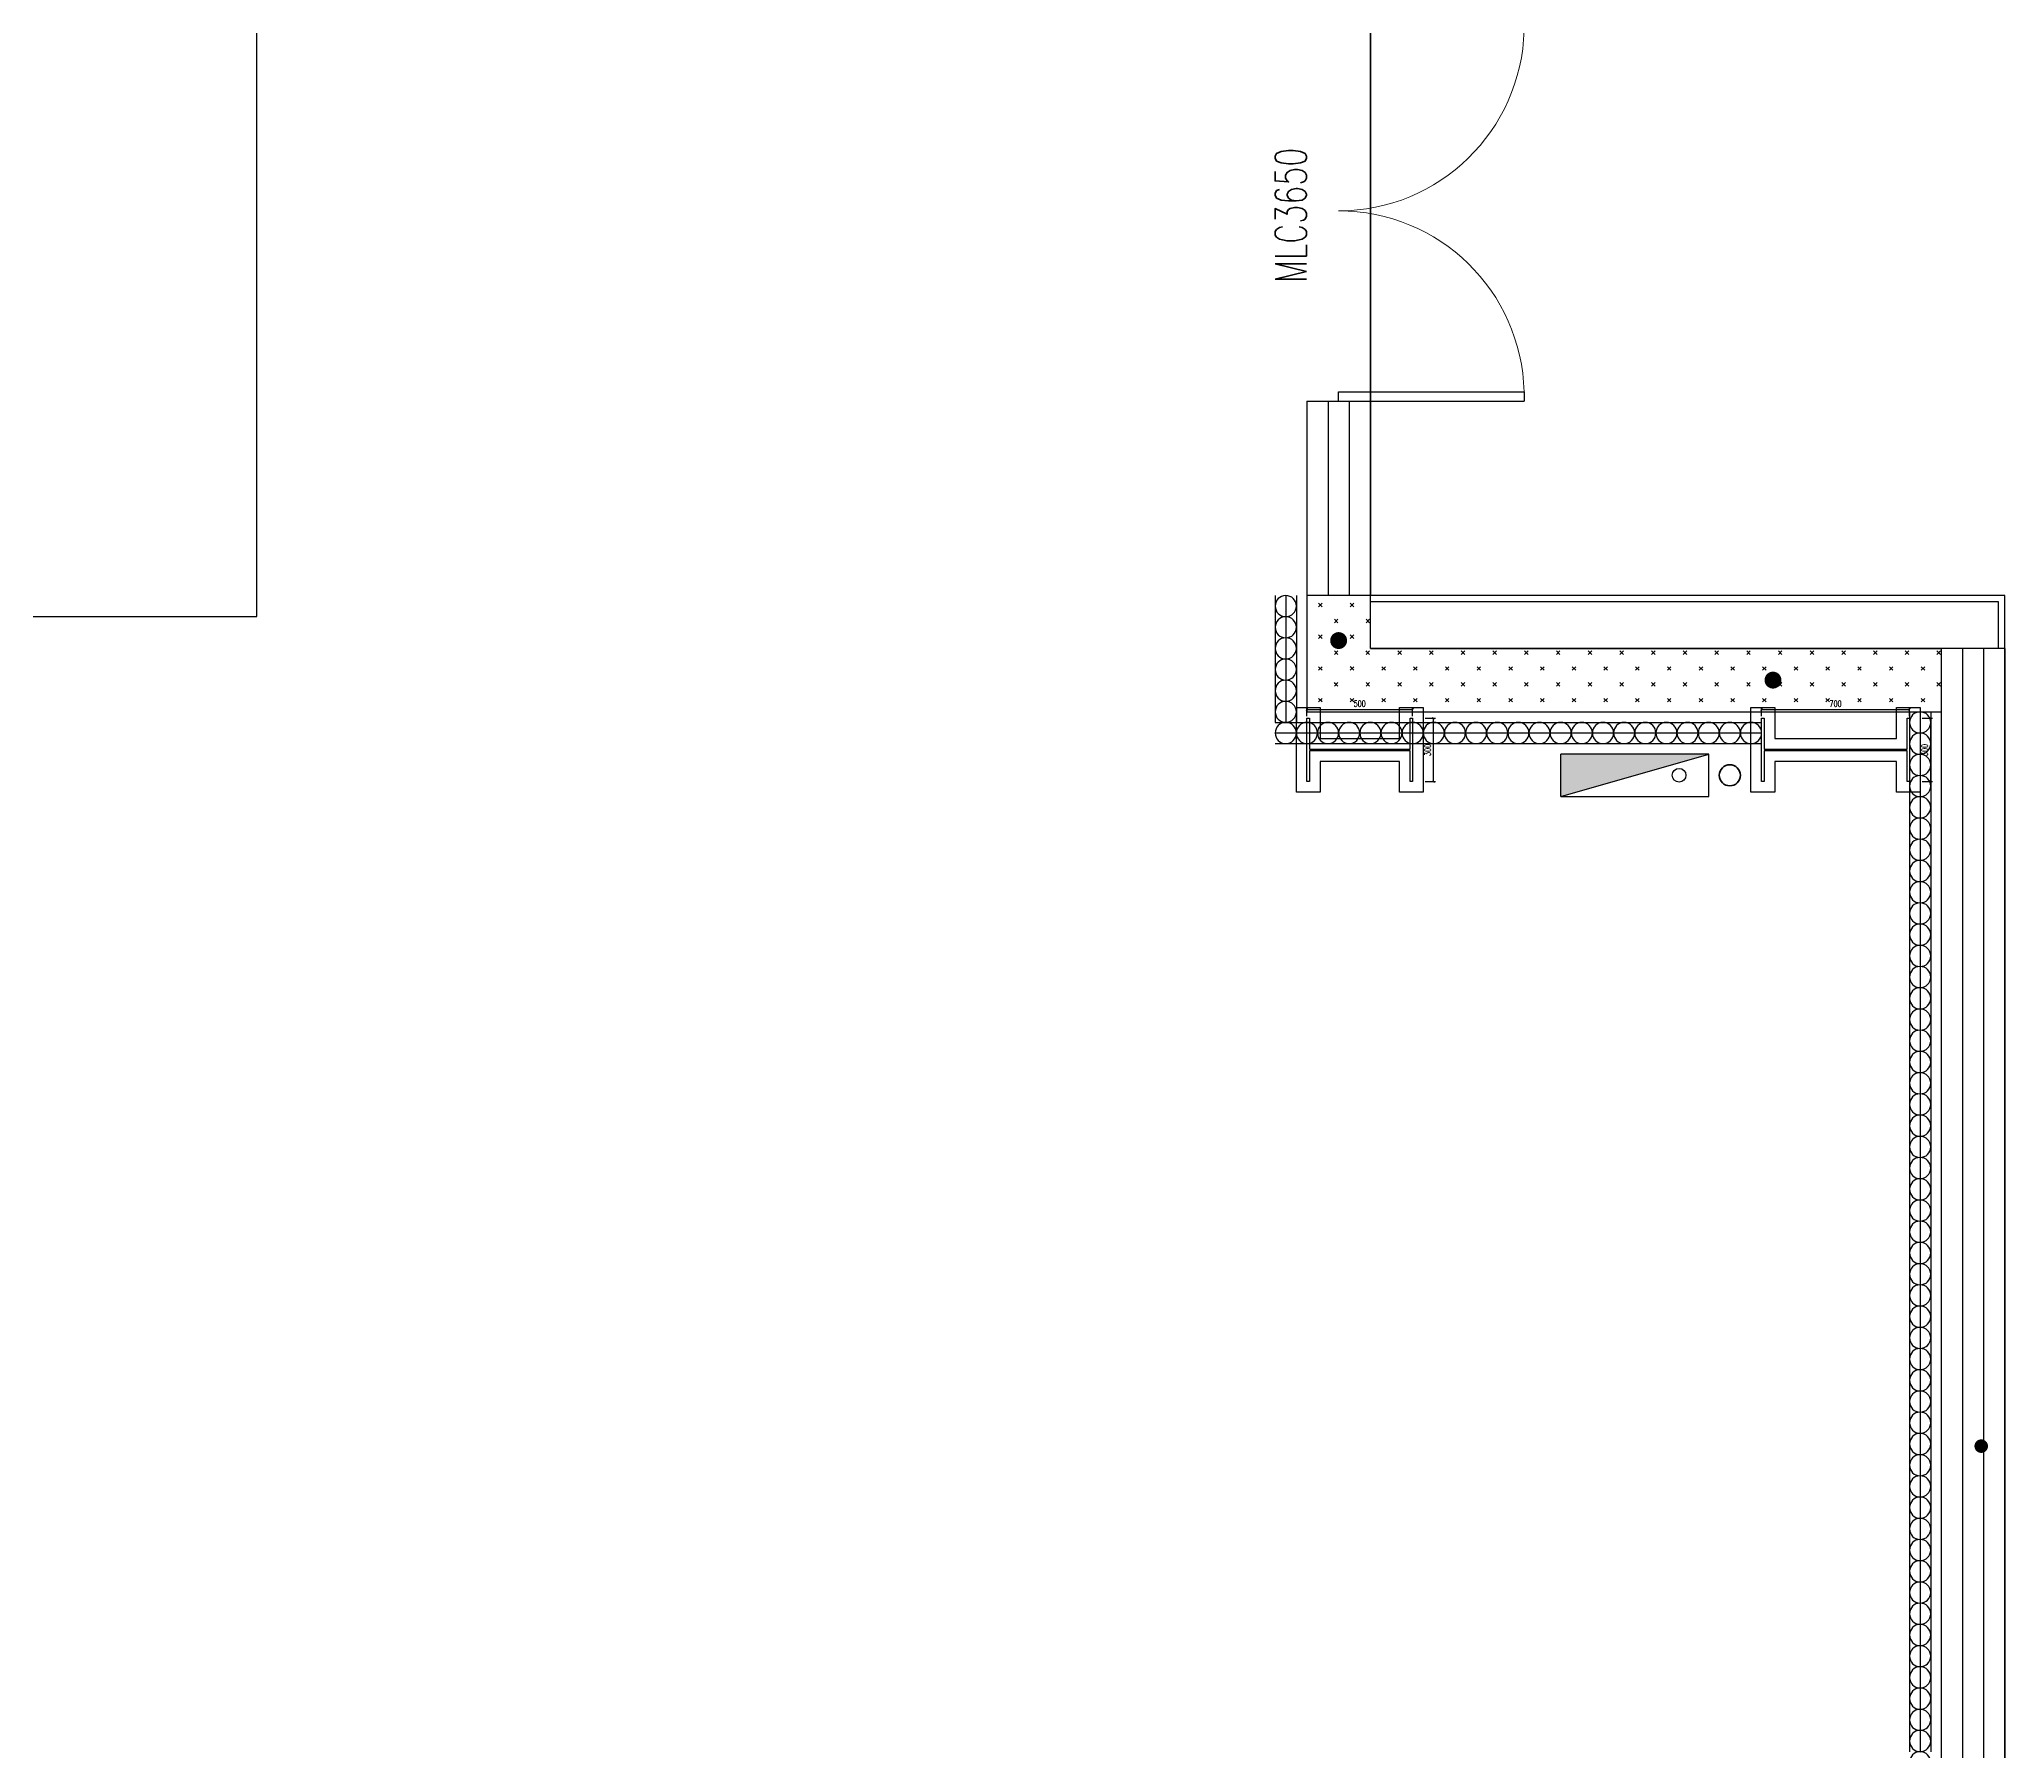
# Model space of a CAD drawing. Extents: x -474411 to 577939, y 0 to 1014176.
# Drawn here: x -137349 to -128054, y 556133 to 564230 of the extents above; entities that cross this region are included whole.
import ezdxf

# ---------------------------------------------------------------- set-up
doc = ezdxf.new("R2010")
doc.units = 0
doc.header["$LTSCALE"] = 1000
doc.header["$MEASUREMENT"] = 0
doc.layers.get('Defpoints').update_dxf_attribs({"color": 210})
for name, color, linetype in [('10平面$0$WINDOW', 4, 'Continuous'), ('10平面$0$WINDOW_TEXT', 7, 'Continuous'), ('A-AXIS-DP', 126, 'Continuous'), ('A-AXIS-SYMB', 3, 'Continuous'), ('A-CURTAIN', 134, 'Continuous'), ('A-HATCH-2', 251, 'Continuous'), ('A-SFCE', 30, 'Continuous'), ('A-WINDOW', 140, 'Continuous'), ('AS-COLN', 6, 'Continuous'), ('AS-WALL', 40, 'Continuous'), ('AS-结构边线层', 200, 'Continuous'), ('CURTWALL', 4, 'Continuous'), ('DIM_SYMB', 3, 'Continuous'), ('PUB_HATCH', 8, 'Continuous'), ('SB_ZF消火栓', 10, 'Continuous'), ('WINDOW', 4, 'Continuous')]:
    doc.layers.add(name, color=color, linetype=linetype)
doc.layers.add('LG-ZF消防', color=1, linetype='Continuous', lineweight=60)
doc.styles.add('10平面$0$_TCH_WINDOW', font='SIMPLEX', dxfattribs={"height": 3.5, "bigfont": 'GBCBIG'})
doc.styles.add('_TCH_DIM_T3', font='SIMPLEX', dxfattribs={"width": 0.705882, "bigfont": 'GBCBIG'})
doc.dimstyles.new('_TCH_ARCH&&10', dxfattribs={"dimtxt": 29.75, "dimasz": 10, "dimexe": 10, "dimexo": 10, "dimgap": 12.625, "dimtad": 1, "dimdec": 0, "dimzin": 0, "dimdsep": 46, "dimtxsty": '_TCH_DIM_T3', "dimblk": 'ARCHTICK', "dimcen": 0.09, "dimclrt": 7, "dimazin": 2, "dimtfac": 1, "dimtdec": 0, "dimtix": 1, "dimtmove": 2, "dimatfit": 3, "dimfxl": 0, "dimtolj": 1, "dimtzin": 0, "dimarcsym": 0})
pattern_1 = [(45, (25.49, 21.51), (-75.000002, 75.000002), [24, -82.06602]), (135, (192.46, 21.51), (-75.000002, -75.000002), [24, -82.06602])]

# ---------------------------------------------------------------- blocks, each defined once
blk = doc.blocks.new('43243')
at = {"layer": 'AS-结构边线层', "color": 8}
blk.add_lwpolyline([(-155994.2, 548520), (-146454.2, 548520), (-146454.2, 549070), (-144354.2, 549070), (-144354.2, 548520), (-128354.2, 548520), (-128354.2, 548810), (-128054.2, 548810), (-128054.2, 561350), (-131054.2, 561350), (-131054.2, 565490), (-128054.2, 565490), (-128054.2, 594490), (-131054.6, 594490), (-131054.6, 601390)], dxfattribs=at)
blk = doc.blocks.new('_ArchTick')
at = {"color": 0, "linetype": 'ByBlock', "const_width": 0.4}
blk.add_lwpolyline([(-0.5, -0.5), (0.5, 0.5)], dxfattribs=at)
blk = doc.blocks.new('*D1347')
at = {"layer": 'A-AXIS-DP', "color": 0, "lineweight": -2}
for p, q in [((-128444, 561020), (-128395.2, 561020)), ((-128405.2, 561020), (-128405.2, 560720)), ((-128444, 560720), (-128395.2, 560720))]:
    blk.add_line(p, q, dxfattribs=at)
at = {"layer": 'Defpoints', "color": 0}
for p in [(-128454, 561020), (-128454, 560720), (-128405.2, 560720)]:
    blk.add_point(p, dxfattribs=at)
at = {"layer": 'A-AXIS-DP', "color": 0, "lineweight": -2, "xscale": 10, "yscale": 10, "zscale": 10}
for p, rotation in [((-128405.2, 561020), 90), ((-128405.2, 560720), 270)]:
    blk.add_blockref('_ArchTick', p, dxfattribs=dict(at, rotation=rotation))
at = {"layer": 'A-AXIS-DP', "color": 7, "insert": (-128432.7, 560870), "char_height": 29.75, "attachment_point": 5, "rotation": 90, "style": '_TCH_DIM_T3'}
blk.add_mtext('\\A1;300', dxfattribs=at)
blk = doc.blocks.new('*D1348')
at = {"layer": 'A-AXIS-DP', "color": 0, "lineweight": -2}
for p, q in [((-129204, 561030), (-129204, 561071.2)), ((-129204, 561061.2), (-128504, 561061.2)), ((-128504, 561030), (-128504, 561071.2))]:
    blk.add_line(p, q, dxfattribs=at)
at = {"layer": 'Defpoints', "color": 0}
for p in [(-128504, 561061.2), (-129204, 561020), (-128504, 561020)]:
    blk.add_point(p, dxfattribs=at)
at = {"layer": 'A-AXIS-DP', "color": 0, "lineweight": -2, "xscale": 10, "yscale": 10, "zscale": 10, "rotation": 180}
blk.add_blockref('_ArchTick', (-129204, 561061.2), dxfattribs=at)
at = {"layer": 'A-AXIS-DP', "color": 0, "lineweight": -2, "xscale": 10, "yscale": 10, "zscale": 10}
blk.add_blockref('_ArchTick', (-128504, 561061.2), dxfattribs=at)
at = {"layer": 'A-AXIS-DP', "color": 7, "insert": (-128854, 561088.7), "char_height": 29.75, "attachment_point": 5, "style": '_TCH_DIM_T3'}
blk.add_mtext('\\A1;700', dxfattribs=at)
blk = doc.blocks.new('34242343243')
at = {"color": 8}
for p, q in [((-131504.2, 561600), (-131504.2, 561500)), ((-131454.2, 561600), (-131454.2, 561500)), ((-131404.2, 561600), (-131404.2, 561500)), ((-131504.2, 561500), (-131504.2, 561400)), ((-131454.2, 561500), (-131454.2, 561400)), ((-131404.2, 561500), (-131404.2, 561400)), ((-131504.2, 561400), (-131504.2, 561300)), ((-131454.2, 561400), (-131454.2, 561300)), ((-131404.2, 561400), (-131404.2, 561300)), ((-131504.2, 561300), (-131504.2, 561200)), ((-131454.2, 561300), (-131454.2, 561200)), ((-131404.2, 561300), (-131404.2, 561200)), ((-131504.2, 561200), (-131504.2, 561100)), ((-131454.2, 561200), (-131454.2, 561100)), ((-131404.2, 561200), (-131404.2, 561100)), ((-131504.2, 561100), (-131504.2, 561000)), ((-131454.2, 561100), (-131454.2, 561000)), ((-131404.2, 561100), (-131404.2, 561000)), ((-128504.2, 561050), (-128504.2, 560949.7)), ((-128454.2, 561050), (-128454.2, 560949.7)), ((-128404.2, 561050), (-128404.2, 560949.7)), ((-131504.2, 561000), (-131404.2, 561000)), ((-131504.2, 560950), (-131404.2, 560950)), ((-131404.2, 561000), (-131304.2, 561000)), ((-131404.2, 560950), (-131304.2, 560950)), ((-131304.2, 561000), (-131204.2, 561000)), ((-131304.2, 560950), (-131204.2, 560950)), ((-131204.2, 561000), (-131104.1, 561000)), ((-131204.2, 560950), (-131104.1, 560950)), ((-131104.1, 561000), (-131004.1, 561000)), ((-131104.1, 560950), (-131004.1, 560950)), ((-131004.1, 561000), (-130904.1, 561000)), ((-131004.1, 560950), (-130904.1, 560950)), ((-130904.1, 561000), (-130804.1, 561000)), ((-130904.1, 560950), (-130804.1, 560950)), ((-130804.1, 561000), (-130704.1, 561000)), ((-130804.1, 560950), (-130704.1, 560950)), ((-130704.1, 561000), (-130604.1, 561000)), ((-130704.1, 560950), (-130604.1, 560950)), ((-130604.1, 561000), (-130504.1, 561000)), ((-130604.1, 560950), (-130504.1, 560950)), ((-130504.1, 561000), (-130404.1, 561000)), ((-130504.1, 560950), (-130404.1, 560950)), ((-130404.1, 561000), (-130304.1, 561000)), ((-130404.1, 560950), (-130304.1, 560950)), ((-130304.1, 561000), (-130204.1, 561000)), ((-130304.1, 560950), (-130204.1, 560950)), ((-130204.1, 561000), (-130104.1, 561000)), ((-130204.1, 560950), (-130104.1, 560950)), ((-130104.1, 561000), (-130004, 561000)), ((-130104.1, 560950), (-130004, 560950)), ((-130004, 561000), (-129904, 561000)), ((-130004, 560950), (-129904, 560950)), ((-129904, 561000), (-129804, 561000)), ((-129904, 560950), (-129804, 560950)), ((-129804, 561000), (-129704, 561000)), ((-129804, 560950), (-129704, 560950)), ((-129704, 561000), (-129604, 561000)), ((-129704, 560950), (-129604, 560950)), ((-129604, 561000), (-129504, 561000)), ((-129604, 560950), (-129504, 560950)), ((-129504, 561000), (-129404, 561000)), ((-129504, 560950), (-129404, 560950)), ((-129404, 561000), (-129304, 561000)), ((-129404, 560950), (-129304, 560950)), ((-129304, 561000), (-129204, 561000)), ((-129304, 560950), (-129204, 560950)), ((-128504.2, 560949.7), (-128504.2, 560849.3)), ((-128454.2, 560949.7), (-128454.2, 560849.3)), ((-128404.2, 560949.7), (-128404.2, 560849.3)), ((-131504.2, 560900), (-131404.2, 560900)), ((-131404.2, 560900), (-131304.2, 560900)), ((-131304.2, 560900), (-131204.2, 560900)), ((-131204.2, 560900), (-131104.1, 560900)), ((-131104.1, 560900), (-131004.1, 560900)), ((-131004.1, 560900), (-130904.1, 560900)), ((-130904.1, 560900), (-130804.1, 560900)), ((-130804.1, 560900), (-130704.1, 560900)), ((-130704.1, 560900), (-130604.1, 560900)), ((-130604.1, 560900), (-130504.1, 560900)), ((-130504.1, 560900), (-130404.1, 560900)), ((-130404.1, 560900), (-130304.1, 560900)), ((-130304.1, 560900), (-130204.1, 560900)), ((-130204.1, 560900), (-130104.1, 560900)), ((-130104.1, 560900), (-130004, 560900)), ((-130004, 560900), (-129904, 560900)), ((-129904, 560900), (-129804, 560900)), ((-129804, 560900), (-129704, 560900)), ((-129704, 560900), (-129604, 560900)), ((-129604, 560900), (-129504, 560900)), ((-129504, 560900), (-129404, 560900)), ((-129404, 560900), (-129304, 560900)), ((-129304, 560900), (-129204, 560900)), ((-128504.2, 560849.3), (-128504.2, 560749)), ((-128454.2, 560849.3), (-128454.2, 560749)), ((-128404.2, 560849.3), (-128404.2, 560749)), ((-128504.2, 560749), (-128504.2, 560648.7)), ((-128454.2, 560749), (-128454.2, 560648.7)), ((-128404.2, 560749), (-128404.2, 560648.7)), ((-128504.2, 560648.7), (-128504.2, 560548.3)), ((-128454.2, 560648.7), (-128454.2, 560548.3)), ((-128404.2, 560648.7), (-128404.2, 560548.3)), ((-128504.2, 560548.3), (-128504.2, 560448)), ((-128454.2, 560548.3), (-128454.2, 560448)), ((-128404.2, 560548.3), (-128404.2, 560448)), ((-128504.2, 560448), (-128504.2, 560347.6)), ((-128454.2, 560448), (-128454.2, 560347.6)), ((-128404.2, 560448), (-128404.2, 560347.6)), ((-128504.2, 560347.6), (-128504.2, 560247.3)), ((-128454.2, 560347.6), (-128454.2, 560247.3)), ((-128404.2, 560347.6), (-128404.2, 560247.3)), ((-128504.2, 560247.3), (-128504.2, 560147)), ((-128454.2, 560247.3), (-128454.2, 560147)), ((-128404.2, 560247.3), (-128404.2, 560147)), ((-128504.2, 560147), (-128504.2, 560046.6)), ((-128454.2, 560147), (-128454.2, 560046.6)), ((-128404.2, 560147), (-128404.2, 560046.6)), ((-128504.2, 560046.6), (-128504.2, 559946.3)), ((-128454.2, 560046.6), (-128454.2, 559946.3)), ((-128404.2, 560046.6), (-128404.2, 559946.3)), ((-128504.2, 559946.3), (-128504.2, 559846)), ((-128454.2, 559946.3), (-128454.2, 559846)), ((-128404.2, 559946.3), (-128404.2, 559846)), ((-128504.2, 559846), (-128504.2, 559745.6)), ((-128454.2, 559846), (-128454.2, 559745.6)), ((-128404.2, 559846), (-128404.2, 559745.6)), ((-128504.2, 559745.6), (-128504.2, 559645.3)), ((-128454.2, 559745.6), (-128454.2, 559645.3)), ((-128404.2, 559745.6), (-128404.2, 559645.3)), ((-128504.2, 559645.3), (-128504.2, 559544.9)), ((-128454.2, 559645.3), (-128454.2, 559544.9)), ((-128404.2, 559645.3), (-128404.2, 559544.9)), ((-128504.2, 559544.9), (-128504.2, 559444.6)), ((-128454.2, 559544.9), (-128454.2, 559444.6)), ((-128404.2, 559544.9), (-128404.2, 559444.6)), ((-128504.2, 559444.6), (-128504.2, 559344.3)), ((-128454.2, 559444.6), (-128454.2, 559344.3)), ((-128404.2, 559444.6), (-128404.2, 559344.3)), ((-128504.2, 559344.3), (-128504.2, 559243.9)), ((-128454.2, 559344.3), (-128454.2, 559243.9)), ((-128404.2, 559344.3), (-128404.2, 559243.9)), ((-128504.2, 559243.9), (-128504.2, 559143.6)), ((-128454.2, 559243.9), (-128454.2, 559143.6)), ((-128404.2, 559243.9), (-128404.2, 559143.6)), ((-128504.2, 559143.6), (-128504.2, 559043.3)), ((-128454.2, 559143.6), (-128454.2, 559043.3)), ((-128404.2, 559143.6), (-128404.2, 559043.3)), ((-128504.2, 559043.3), (-128504.2, 558942.9)), ((-128454.2, 559043.3), (-128454.2, 558942.9)), ((-128404.2, 559043.3), (-128404.2, 558942.9)), ((-128504.2, 558942.9), (-128504.2, 558842.6)), ((-128454.2, 558942.9), (-128454.2, 558842.6)), ((-128404.2, 558942.9), (-128404.2, 558842.6)), ((-128504.2, 558842.6), (-128504.2, 558742.2)), ((-128454.2, 558842.6), (-128454.2, 558742.2)), ((-128404.2, 558842.6), (-128404.2, 558742.2)), ((-128504.2, 558742.2), (-128504.2, 558641.9)), ((-128454.2, 558742.2), (-128454.2, 558641.9)), ((-128404.2, 558742.2), (-128404.2, 558641.9)), ((-128504.2, 558641.9), (-128504.2, 558541.6)), ((-128454.2, 558641.9), (-128454.2, 558541.6)), ((-128404.2, 558641.9), (-128404.2, 558541.6)), ((-128504.2, 558541.6), (-128504.2, 558441.2)), ((-128454.2, 558541.6), (-128454.2, 558441.2)), ((-128404.2, 558541.6), (-128404.2, 558441.2)), ((-128504.2, 558441.2), (-128504.2, 558340.9)), ((-128454.2, 558441.2), (-128454.2, 558340.9)), ((-128404.2, 558441.2), (-128404.2, 558340.9)), ((-128504.2, 558340.9), (-128504.2, 558240.6)), ((-128454.2, 558340.9), (-128454.2, 558240.6)), ((-128404.2, 558340.9), (-128404.2, 558240.6)), ((-128504.2, 558240.6), (-128504.2, 558140.2)), ((-128454.2, 558240.6), (-128454.2, 558140.2)), ((-128404.2, 558240.6), (-128404.2, 558140.2)), ((-128504.2, 558140.2), (-128504.2, 558039.9)), ((-128454.2, 558140.2), (-128454.2, 558039.9)), ((-128404.2, 558140.2), (-128404.2, 558039.9)), ((-128504.2, 558039.9), (-128504.2, 557939.6)), ((-128454.2, 558039.9), (-128454.2, 557939.6)), ((-128404.2, 558039.9), (-128404.2, 557939.6)), ((-128504.2, 557939.6), (-128504.2, 557839.2)), ((-128454.2, 557939.6), (-128454.2, 557839.2)), ((-128404.2, 557939.6), (-128404.2, 557839.2)), ((-128504.2, 557839.2), (-128504.2, 557738.9)), ((-128454.2, 557839.2), (-128454.2, 557738.9)), ((-128404.2, 557839.2), (-128404.2, 557738.9)), ((-128504.2, 557738.9), (-128504.2, 557638.5)), ((-128454.2, 557738.9), (-128454.2, 557638.5)), ((-128404.2, 557738.9), (-128404.2, 557638.5)), ((-128504.2, 557638.5), (-128504.2, 557538.2)), ((-128454.2, 557638.5), (-128454.2, 557538.2)), ((-128404.2, 557638.5), (-128404.2, 557538.2)), ((-128504.2, 557538.2), (-128504.2, 557437.9)), ((-128454.2, 557538.2), (-128454.2, 557437.9)), ((-128404.2, 557538.2), (-128404.2, 557437.9)), ((-128504.2, 557437.9), (-128504.2, 557337.5)), ((-128454.2, 557437.9), (-128454.2, 557337.5)), ((-128404.2, 557437.9), (-128404.2, 557337.5)), ((-128504.2, 557337.5), (-128504.2, 557237.2)), ((-128454.2, 557337.5), (-128454.2, 557237.2)), ((-128404.2, 557337.5), (-128404.2, 557237.2)), ((-128504.2, 557237.2), (-128504.2, 557136.9)), ((-128454.2, 557237.2), (-128454.2, 557136.9)), ((-128404.2, 557237.2), (-128404.2, 557136.9)), ((-128504.2, 557136.9), (-128504.2, 557036.5)), ((-128454.2, 557136.9), (-128454.2, 557036.5)), ((-128404.2, 557136.9), (-128404.2, 557036.5)), ((-128504.2, 557036.5), (-128504.2, 556936.2)), ((-128454.2, 557036.5), (-128454.2, 556936.2)), ((-128404.2, 557036.5), (-128404.2, 556936.2)), ((-128504.2, 556936.2), (-128504.2, 556835.8)), ((-128454.2, 556936.2), (-128454.2, 556835.8)), ((-128404.2, 556936.2), (-128404.2, 556835.8)), ((-128504.2, 556835.8), (-128504.2, 556735.5)), ((-128454.2, 556835.8), (-128454.2, 556735.5)), ((-128404.2, 556835.8), (-128404.2, 556735.5)), ((-128504.2, 556735.5), (-128504.2, 556635.2)), ((-128454.2, 556735.5), (-128454.2, 556635.2)), ((-128404.2, 556735.5), (-128404.2, 556635.2)), ((-128504.2, 556635.2), (-128504.2, 556534.8)), ((-128454.2, 556635.2), (-128454.2, 556534.8)), ((-128404.2, 556635.2), (-128404.2, 556534.8)), ((-128504.2, 556534.8), (-128504.2, 556434.5)), ((-128454.2, 556534.8), (-128454.2, 556434.5)), ((-128404.2, 556534.8), (-128404.2, 556434.5)), ((-128504.2, 556434.5), (-128504.2, 556334.2)), ((-128454.2, 556434.5), (-128454.2, 556334.2)), ((-128404.2, 556434.5), (-128404.2, 556334.2)), ((-128504.2, 556334.2), (-128504.2, 556233.8)), ((-128454.2, 556334.2), (-128454.2, 556233.8)), ((-128404.2, 556334.2), (-128404.2, 556233.8)), ((-128504.2, 556233.8), (-128504.2, 556133.5)), ((-128454.2, 556233.8), (-128454.2, 556133.5)), ((-128404.2, 556233.8), (-128404.2, 556133.5))]:
    blk.add_line(p, q, dxfattribs=at)
at = {"color": 8, "extrusion": (0, 0, -1)}
for centre, major_axis, ratio, start_param, end_param in [((-131454.2, 561550), (-50, 0), 1, 4.712148, 10.995333), ((-131454.2, 561450), (-50, 0), 1, 4.712148, 10.995333), ((-131454.2, 561350), (-50, 0), 1, 4.712148, 10.995333), ((-131454.2, 561250), (-50, 0), 1, 4.712148, 10.995333), ((-131454.2, 561150), (-50, 0), 1, 4.712148, 10.995333), ((-131454.2, 561050), (-50, 0), 1, 4.712148, 10.995333), ((-128454.2, 560999.8), (0, 50.2), 0.996641, 3.141593, 9.424778), ((-131454.2, 560950), (-50, 0), 0.999909, 3.141593, 9.424778), ((-131354.2, 560950), (-50, 0), 0.999909, 3.141593, 9.424778), ((-131254.2, 560950), (-50, 0), 0.999909, 3.141593, 9.424778), ((-131154.2, 560950), (-50, 0), 0.999909, 3.141593, 9.424778), ((-131054.1, 560950), (-50, 0), 0.999909, 3.141593, 9.424778), ((-130954.1, 560950), (-50, 0), 0.999909, 3.141593, 9.424778), ((-130854.1, 560950), (-50, 0), 0.999909, 3.141593, 9.424778), ((-130754.1, 560950), (-50, 0), 0.999909, 3.141593, 9.424778), ((-130654.1, 560950), (-50, 0), 0.999909, 3.141593, 9.424778), ((-130554.1, 560950), (-50, 0), 0.999909, 3.141593, 9.424778), ((-130454.1, 560950), (-50, 0), 0.999909, 3.141593, 9.424778), ((-130354.1, 560950), (-50, 0), 0.999909, 3.141593, 9.424778), ((-130254.1, 560950), (-50, 0), 0.999909, 3.141593, 9.424778), ((-130154.1, 560950), (-50, 0), 0.999909, 3.141593, 9.424778), ((-130054.1, 560950), (-50, 0), 0.999909, 3.141593, 9.424778), ((-129954, 560950), (-50, 0), 0.999909, 3.141593, 9.424778), ((-129854, 560950), (-50, 0), 0.999909, 3.141593, 9.424778), ((-129754, 560950), (-50, 0), 0.999909, 3.141593, 9.424778), ((-129654, 560950), (-50, 0), 0.999909, 3.141593, 9.424778), ((-129554, 560950), (-50, 0), 0.999909, 3.141593, 9.424778), ((-129454, 560950), (-50, 0), 0.999909, 3.141593, 9.424778), ((-129354, 560950), (-50, 0), 0.999909, 3.141593, 9.424778), ((-129254, 560950), (-50, 0), 0.999909, 3.141593, 9.424778), ((-128454.2, 560899.5), (0, 50.2), 0.996641, 3.141593, 9.424778), ((-128454.2, 560799.2), (0, 50.2), 0.996641, 3.141593, 9.424778), ((-128454.2, 560698.8), (0, 50.2), 0.996641, 3.141593, 9.424778), ((-128454.2, 560598.5), (0, 50.2), 0.996641, 3.141593, 9.424778), ((-128454.2, 560498.1), (0, 50.2), 0.996641, 3.141593, 9.424778), ((-128454.2, 560397.8), (0, 50.2), 0.996641, 3.141593, 9.424778), ((-128454.2, 560297.5), (0, 50.2), 0.996641, 3.141593, 9.424778), ((-128454.2, 560197.1), (0, 50.2), 0.996641, 3.141593, 9.424778), ((-128454.2, 560096.8), (0, 50.2), 0.996641, 3.141593, 9.424778), ((-128454.2, 559996.5), (0, 50.2), 0.996641, 3.141593, 9.424778), ((-128454.2, 559896.1), (0, 50.2), 0.996641, 3.141593, 9.424778), ((-128454.2, 559795.8), (0, 50.2), 0.996641, 3.141593, 9.424778), ((-128454.2, 559695.4), (0, 50.2), 0.996641, 3.141593, 9.424778), ((-128454.2, 559595.1), (0, 50.2), 0.996641, 3.141593, 9.424778), ((-128454.2, 559494.8), (0, 50.2), 0.996641, 3.141593, 9.424778), ((-128454.2, 559394.4), (0, 50.2), 0.996641, 3.141593, 9.424778), ((-128454.2, 559294.1), (0, 50.2), 0.996641, 3.141593, 9.424778), ((-128454.2, 559193.8), (0, 50.2), 0.996641, 3.141593, 9.424778), ((-128454.2, 559093.4), (0, 50.2), 0.996641, 3.141593, 9.424778), ((-128454.2, 558993.1), (0, 50.2), 0.996641, 3.141593, 9.424778), ((-128454.2, 558892.8), (0, 50.2), 0.996641, 3.141593, 9.424778), ((-128454.2, 558792.4), (0, 50.2), 0.996641, 3.141593, 9.424778), ((-128454.2, 558692.1), (0, 50.2), 0.996641, 3.141593, 9.424778), ((-128454.2, 558591.7), (0, 50.2), 0.996641, 3.141593, 9.424778), ((-128454.2, 558491.4), (0, 50.2), 0.996641, 3.141593, 9.424778), ((-128454.2, 558391.1), (0, 50.2), 0.996641, 3.141593, 9.424778), ((-128454.2, 558290.7), (0, 50.2), 0.996641, 3.141593, 9.424778), ((-128454.2, 558190.4), (0, 50.2), 0.996641, 3.141593, 9.424778), ((-128454.2, 558090.1), (0, 50.2), 0.996641, 3.141593, 9.424778), ((-128454.2, 557989.7), (0, 50.2), 0.996641, 3.141593, 9.424778), ((-128454.2, 557889.4), (0, 50.2), 0.996641, 3.141593, 9.424778), ((-128454.2, 557789), (0, 50.2), 0.996641, 3.141593, 9.424778), ((-128454.2, 557688.7), (0, 50.2), 0.996641, 3.141593, 9.424778), ((-128454.2, 557588.4), (0, 50.2), 0.996641, 3.141593, 9.424778), ((-128454.2, 557488), (0, 50.2), 0.996641, 3.141593, 9.424778), ((-128454.2, 557387.7), (0, 50.2), 0.996641, 3.141593, 9.424778), ((-128454.2, 557287.4), (0, 50.2), 0.996641, 3.141593, 9.424778), ((-128454.2, 557187), (0, 50.2), 0.996641, 3.141593, 9.424778), ((-128454.2, 557086.7), (0, 50.2), 0.996641, 3.141593, 9.424778), ((-128454.2, 556986.3), (0, 50.2), 0.996641, 3.141593, 9.424778), ((-128454.2, 556886), (0, 50.2), 0.996641, 3.141593, 9.424778), ((-128454.2, 556785.7), (0, 50.2), 0.996641, 3.141593, 9.424778), ((-128454.2, 556685.3), (0, 50.2), 0.996641, 3.141593, 9.424778), ((-128454.2, 556585), (0, 50.2), 0.996641, 3.141593, 9.424778), ((-128454.2, 556484.7), (0, 50.2), 0.996641, 3.141593, 9.424778), ((-128454.2, 556384.3), (0, 50.2), 0.996641, 3.141593, 9.424778), ((-128454.2, 556284), (0, 50.2), 0.996641, 3.141593, 9.424778), ((-128454.2, 556183.7), (0, 50.2), 0.996641, 3.141593, 9.424778), ((-128454.2, 556083.3), (0, 50.2), 0.996641, 3.141593, 9.424778)]:
    blk.add_ellipse(centre, major_axis=major_axis, ratio=ratio, start_param=start_param, end_param=end_param, dxfattribs=at)
blk = doc.blocks.new('234243242332')
at = {"layer": 'SB_ZF消火栓'}
blk.add_hatch(color=8, dxfattribs=at).paths.add_polyline_path([(-129454, 560850), (-130154, 560850), (-130154, 560650)])
at = {"layer": 'LG-ZF消防', "color": 8}
blk.add_circle((-129354, 560750), 50, dxfattribs=at)
at = {"layer": 'SB_ZF消火栓', "color": 8}
for p, q in [((-129454, 560850), (-130154, 560850)), ((-130154, 560650), (-130154, 560850)), ((-130154, 560650), (-129454, 560850)), ((-129454, 560650), (-129454, 560850)), ((-130154, 560650), (-129454, 560650))]:
    blk.add_line(p, q, dxfattribs=at)
blk.add_circle((-129594, 560750), 32.5, dxfattribs=at)
blk = doc.blocks.new('10平面$0$$DorLib2D$00000002')
at = {"color": 8}
for p, q in [((-0.5, 0), (-0.5, 0.4875)), ((-0.475, 0.4875), (-0.5, 0.4875)), ((-0.475, 0), (-0.475, 0.4875)), ((0.475, 0), (0.475, 0.4875)), ((0.475, 0.4875), (0.5, 0.4875)), ((0.5, 0), (0.5, 0.4875)), ((-0.5, 0), (-0.475, 0)), ((0.5, 0), (0.475, 0))]:
    blk.add_line(p, q, dxfattribs=at)
at = {"color": 8, "lineweight": 13}
for centre, start, end in [((-0.4875, 0), 0, 88.5307), ((0.4875, 0), 91.4693, 180)]:
    blk.add_arc(centre, 0.4875, start, end, dxfattribs=at)
blk = doc.blocks.new('42343')
at = {"layer": 'A-AXIS-DP', "color": 8}
for p, q in [((-131354.2, 561030), (-131354.2, 561071.2)), ((-131354.2, 561061.2), (-130854.2, 561061.2)), ((-130854.2, 561030), (-130854.2, 561071.2)), ((-130794.2, 561020), (-130745.4, 561020)), ((-130755.4, 560720), (-130755.4, 561020)), ((-130794.2, 560720), (-130745.4, 560720))]:
    blk.add_line(p, q, dxfattribs=at)
at = {"layer": 'A-HATCH-2', "color": 8}
for p, q in [((-131404.2, 560670), (-131404.2, 561070)), ((-131404.2, 561070), (-131292.2, 561070)), ((-131292.2, 561070), (-131292.2, 560924)), ((-130916.2, 560924), (-130916.2, 561070)), ((-130916.2, 561070), (-130804.2, 561070)), ((-130804.2, 561070), (-130804.2, 560670)), ((-131292.2, 560924), (-130916.2, 560924)), ((-130916.2, 560816), (-131292.2, 560816)), ((-131292.2, 560816), (-131292.2, 560670)), ((-130916.2, 560670), (-130916.2, 560816)), ((-131292.2, 560670), (-131404.2, 560670)), ((-130804.2, 560670), (-130916.2, 560670))]:
    blk.add_line(p, q, dxfattribs=at)
blk.add_lwpolyline([(-128454, 561070), (-128454, 560670), (-128566, 560670), (-128566, 560816), (-129142, 560816), (-129142, 560670), (-129254, 560670), (-129254, 561070), (-129142, 561070), (-129142, 560924), (-128566, 560924), (-128566, 561070)], close=True, dxfattribs=at)
at = {"layer": 'AS-COLN', "color": 8}
for p, q in [((-131354.2, 560720), (-131354.2, 561020)), ((-131354.2, 561020), (-131342.2, 561020)), ((-131342.2, 561020), (-131342.2, 560874)), ((-130866.2, 560874), (-130866.2, 561020)), ((-130866.2, 561020), (-130854.2, 561020)), ((-130854.2, 561020), (-130854.2, 560720)), ((-131342.2, 560874), (-130866.2, 560874)), ((-130866.2, 560866), (-131342.2, 560866)), ((-131342.2, 560866), (-131342.2, 560720)), ((-130866.2, 560720), (-130866.2, 560866)), ((-131342.2, 560720), (-131354.2, 560720)), ((-130854.2, 560720), (-130866.2, 560720))]:
    blk.add_line(p, q, dxfattribs=at)
blk.add_lwpolyline([(-128504, 561020), (-128504, 560720), (-128516, 560720), (-128516, 560866), (-129192, 560866), (-129192, 560720), (-129204, 560720), (-129204, 561020), (-129192, 561020), (-129192, 560874), (-128516, 560874), (-128516, 561020)], close=True, dxfattribs=at)
at = {"layer": 'A-AXIS-DP', "color": 8, "xscale": 10, "yscale": 10, "zscale": 10}
for p, rotation in [((-131354.2, 561061.2), 180), ((-130755.4, 561020), 90), ((-130755.4, 560720), 270)]:
    blk.add_blockref('_ArchTick', p, dxfattribs=dict(at, rotation=rotation))
blk.add_blockref('_ArchTick', (-130854.2, 561061.2), dxfattribs=at)
at = {"layer": 'A-AXIS-DP', "color": 8, "insert": (-131104.2, 561088.7), "char_height": 29.75, "attachment_point": 5, "style": '_TCH_DIM_T3'}
blk.add_mtext('\\A1;500', dxfattribs=at)
at = {"layer": 'A-AXIS-DP', "color": 8, "insert": (-130782.9, 560870), "char_height": 29.75, "attachment_point": 5, "rotation": 90, "style": '_TCH_DIM_T3'}
blk.add_mtext('\\A1;300', dxfattribs=at)
at = {"layer": 'A-AXIS-DP', "color": 8}
for p1, p2, distance, picture, middle in [((-129204, 561020), (-128504, 561020), 41.3, '*D1348', (-128854, 561088.7)), ((-128454, 561020), (-128454, 560720), 48.7, '*D1347', (-128432.7, 560870))]:
    dim = blk.add_aligned_dim(p1=p1, p2=p2, distance=distance, dimstyle='_TCH_ARCH&&10', dxfattribs=at)
    dim.commit()
    dim.dimension.update_dxf_attribs({"geometry": picture, "text_midpoint": middle})

msp = doc.modelspace()

# ---------------------------------------------------------------- hatches: boundary and pattern name
at = {"layer": 'PUB_HATCH'}
h = msp.add_hatch(dxfattribs=at)
h.set_pattern_fill('石膏板', color=8, scale=30, style=0)
h.set_pattern_definition(pattern_1)
h.paths.add_polyline_path([(-131054.2, 561350), (-131054.2, 561600), (-131354.2, 561600), (-131354.2, 561050)])
h = msp.add_hatch(dxfattribs=at)
h.set_pattern_fill('石膏板', color=8, scale=30, style=0)
h.set_pattern_definition(pattern_1)
h.paths.add_polyline_path([(-131054.2, 561350), (-131354.2, 561050), (-128354.2, 561050), (-128354.2, 561350)])

# ---------------------------------------------------------------- linework, layer by layer
at = {"layer": '10平面$0$WINDOW', "color": 8}
msp.add_line((-131054.2, 564318.5), (-131054.2, 562518.5), dxfattribs=at)
at = {"layer": 'A-AXIS-SYMB', "color": 8}
for points, const_width in [([(-131220.5, 561375.5, 1), (-131187.8, 561398.5, 1)], 40), ([(-129162.4, 561184.3, 1), (-129137.6, 561215.7, 1)], 40), ([(-128176.8, 557589.2, 1), (-128153.6, 557567.1, 1)], 32)]:
    msp.add_lwpolyline(points, format="xyb", close=True, dxfattribs=dict(at, const_width=const_width))
at = {"layer": 'A-CURTAIN', "color": 8}
for points in [[(-128054.2, 561350), (-128054.2, 561600), (-131054.2, 561600)], [(-128084.2, 561350), (-128084.2, 561570), (-131054.2, 561570)]]:
    msp.add_lwpolyline(points, dxfattribs=at)
at = {"layer": 'A-SFCE', "color": 8}
msp.add_lwpolyline([(-145820, 561500.2), (-136320, 561500.2), (-136320, 564900.2), (-145820, 564900.2)], close=True, dxfattribs=at)
at = {"layer": 'AS-WALL', "color": 8}
for p, q in [((-131054.2, 561600), (-131354.2, 561600)), ((-131354.2, 561600), (-131354.2, 561050)), ((-131054.2, 561350), (-131054.2, 561600)), ((-131054.2, 561350), (-128354.2, 561350)), ((-131354.2, 561050), (-128354.2, 561050))]:
    msp.add_line(p, q, dxfattribs=at)
at = {"layer": 'CURTWALL', "color": 8}
for p, q in [((-128354.2, 561350), (-128354.2, 548920)), ((-128054.2, 561350), (-128354.2, 561350)), ((-128254.2, 561350), (-128254.2, 548920)), ((-128154.2, 561350), (-128154.2, 548920)), ((-128054.2, 561350), (-128054.2, 548920))]:
    msp.add_line(p, q, dxfattribs=at)
at = {"layer": 'WINDOW', "color": 8}
for p, q in [((-131354.2, 562518.5), (-131054.2, 562518.5)), ((-131354.2, 562518.5), (-131354.2, 561600)), ((-131254.2, 562518.5), (-131254.2, 561600)), ((-131154.2, 562518.5), (-131154.2, 561600)), ((-131054.2, 562518.5), (-131054.2, 561600))]:
    msp.add_line(p, q, dxfattribs=at)

# ---------------------------------------------------------------- block references
at = {"layer": '10平面$0$WINDOW', "color": 8}
ref = msp.add_blockref('10平面$0$$DorLib2D$00000002', (-131204.2, 563418.5), dxfattribs=dict(at, xscale=-1800, yscale=1800, zscale=300, rotation=270.0000000014825))
ref.add_attrib('A', 'MLC3650', (-131355.6, 563078.5), dxfattribs={"layer": '10平面$0$WINDOW_TEXT', "ltscale": 500, "height": 148.75, "rotation": 90, "style": '10平面$0$_TCH_WINDOW', "width": 0.705882})
at = {"layer": 'A-WINDOW', "color": 8}
for name in ['43243', '42343']:
    msp.add_blockref(name, (0, 0), dxfattribs=at)
at = {"layer": 'DIM_SYMB', "color": 8}
msp.add_blockref('34242343243', (0, 0), dxfattribs=at)
at = {"layer": 'SB_ZF消火栓', "color": 8, "linetype": 'Continuous'}
msp.add_blockref('234243242332', (0, 0), dxfattribs=at)

doc.saveas('drawing.dxf')
